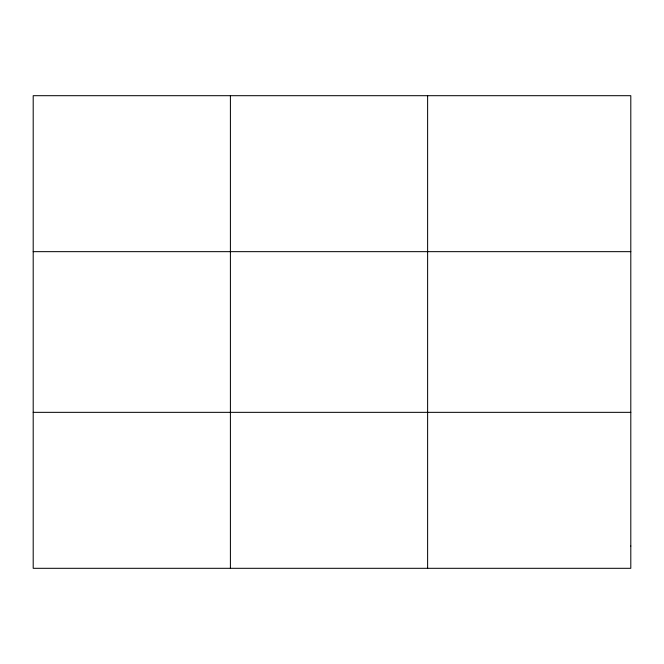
<?xml version="1.0" encoding="UTF-8"?>
<svg xmlns="http://www.w3.org/2000/svg" width="664" height="664" viewBox="0 0 664 664"><rect width="100%" height="100%" fill="white"/><g stroke="black" fill="none" stroke-linecap="round" stroke-linejoin="round"><path stroke-width="1" d="M230.408 568.309L230.408 95.691M427.616 568.309L427.616 95.691M33.2 251.656L630.8 251.656M33.2 412.344L630.8 412.344M630.8 546.024L630.8 568.309L33.2 568.309L33.2 95.691L630.8 95.691L630.8 546.024"/></g></svg>
